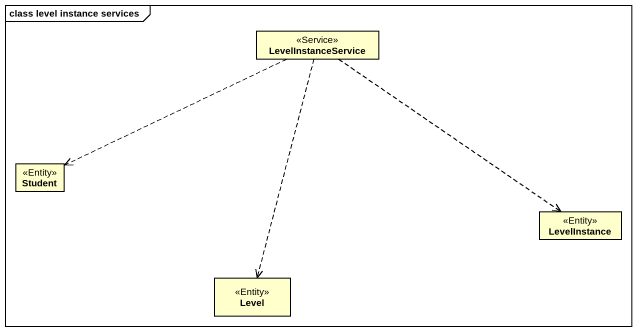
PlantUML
@startuml
mainframe class level instance services
hide circle
hide empty members
class LevelInstanceService <<Service>>
class Student <<Entity>>
class LevelInstance <<Entity>>
class Level <<Entity>>
LevelInstanceService .left.> Student
LevelInstanceService ..> LevelInstance
LevelInstanceService ..> Level
@enduml
